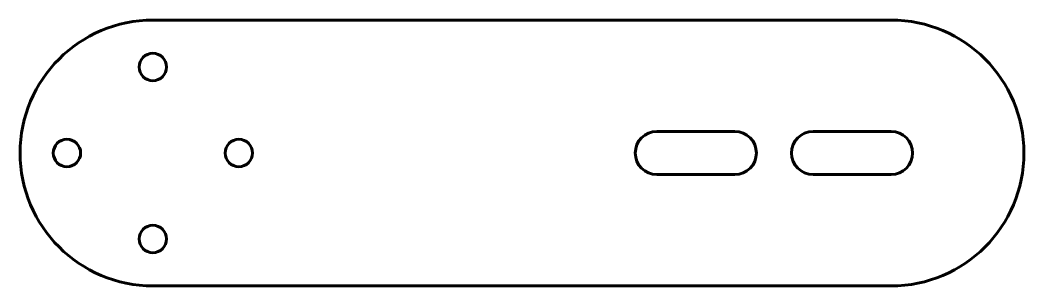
# Model space of a CAD drawing. Header units: millimetres. Extents: x -37 to 92, y -17 to 17.
import ezdxf

# ---------------------------------------------------------------- set-up
doc = ezdxf.new("R2010")
doc.units = ezdxf.units.MM
doc.linetypes.add('K5LT_BASIC', pattern=[0])

msp = doc.modelspace()

# ---------------------------------------------------------------- linework, layer by layer
at = {"color": 143, "linetype": 'K5LT_BASIC', "lineweight": 60}
for p, q in [((-19.84, 17), (74.66, 17)), ((44.66, 2.75), (54.66, 2.75)), ((64.66, 2.75), (74.66, 2.75)), ((54.66, -2.75), (44.66, -2.75)), ((74.66, -2.75), (64.66, -2.75)), ((74.66, -17), (-19.84, -17))]:
    msp.add_line(p, q, dxfattribs=at)
for centre in [(-19.84, 11), (-30.84, 0), (-8.84, 0), (-19.84, -11)]:
    msp.add_circle(centre, 1.75, dxfattribs=at)
for centre, radius, start, end in [((-19.84, 0), 17, 90, 270), ((74.66, 0), 17, 270, 90), ((44.66, 0), 2.75, 90, 270), ((54.66, 0), 2.75, 270, 90), ((64.66, 0), 2.75, 90, 270), ((74.66, 0), 2.75, 270, 90)]:
    msp.add_arc(centre, radius, start, end, dxfattribs=at)

doc.saveas('drawing.dxf')
